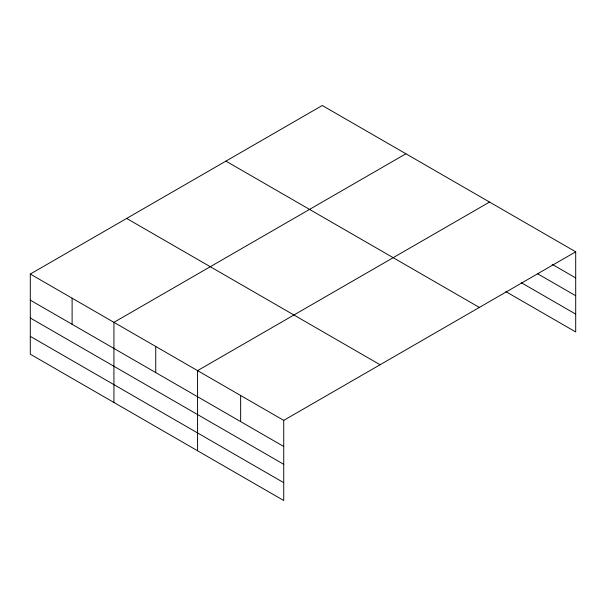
<?xml version="1.0" encoding="UTF-8"?>
<svg xmlns="http://www.w3.org/2000/svg" width="606" height="606" viewBox="0 0 606 606"><rect width="100%" height="100%" fill="white"/><g stroke="black" fill="none" stroke-linecap="round" stroke-linejoin="round"><path stroke-width="0.91" d="M30.3 274.056L283.729 420.375L283.729 500.511L30.3 354.192L30.3 274.056L322.271 105.489L575.7 251.808L575.7 331.944L505.79 291.577M405.906 153.772L113.928 322.347L113.928 402.475M489.534 202.056L197.564 370.63L197.564 450.766M283.729 420.375L575.7 251.808M552.127 264.299L575.7 277.912M537.492 273.685L575.7 295.736M521.236 282.669L575.7 314.113M225.924 161.12L479.346 307.431M126.654 218.433L380.076 364.744M30.3 300.159L283.729 446.478M30.3 317.991L283.729 464.31M30.3 336.36L283.729 482.679M240.643 395.498L240.643 421.602M155.75 346.488L155.75 372.584M72.114 298.197L72.114 324.301"/></g></svg>
